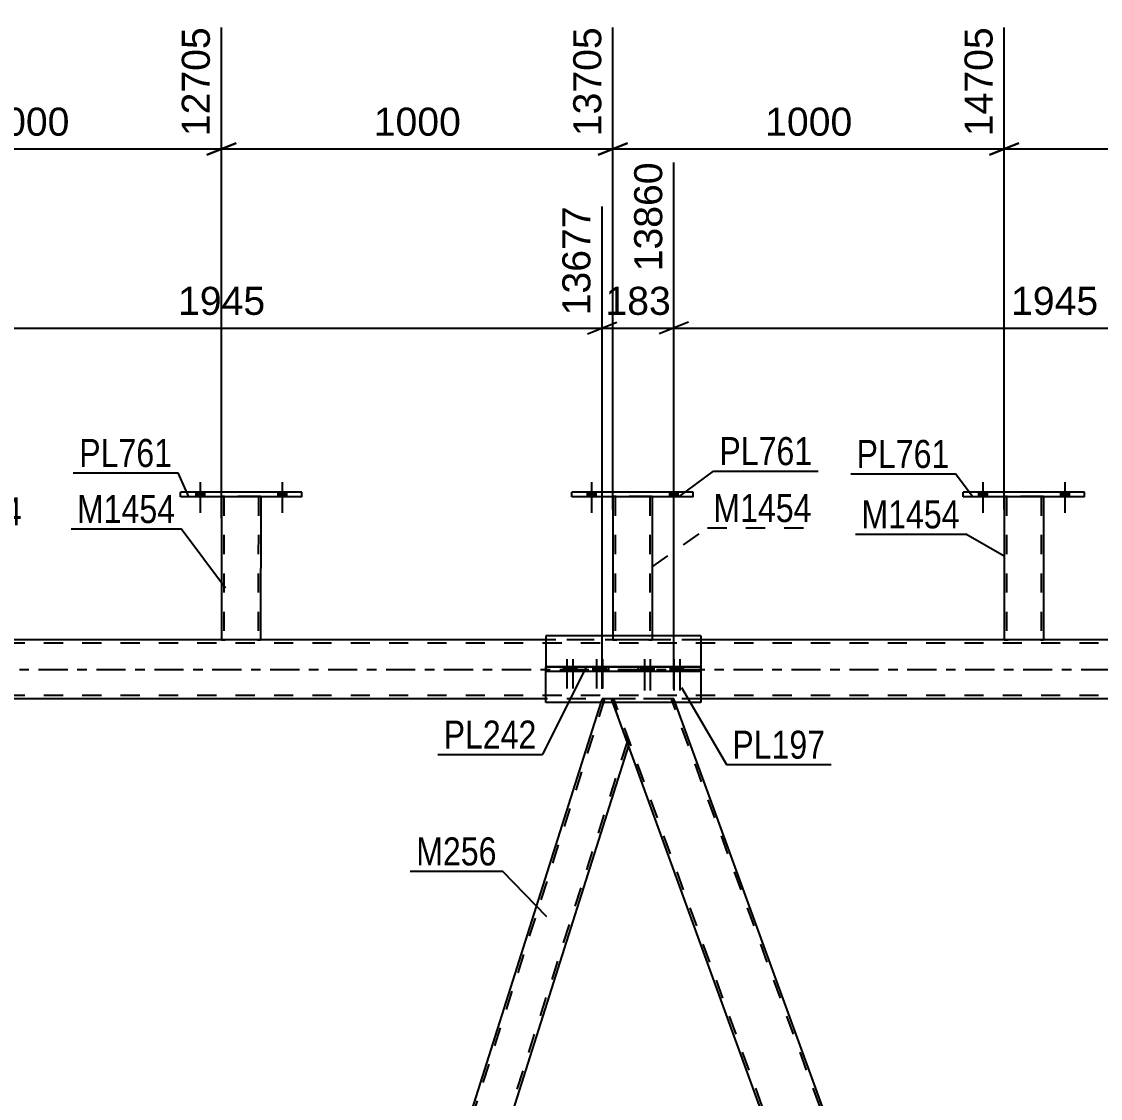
# Model space of a CAD drawing. Header units: millimetres. Extents: x -68 to 773, y -404 to 190.
# Drawn here: x 484 to 594.3, y -43.9 to 66.2 of the extents above; entities that cross this region are included whole.
import ezdxf

# ---------------------------------------------------------------- set-up
doc = ezdxf.new("R2010")
doc.units = ezdxf.units.MM
doc.linetypes.add('DXK_LINE_DOT2', pattern=[3.9198, 1.9599, -1.9599])
doc.linetypes.add('DXK_LINE_DOT3', pattern=[5.9187, 2.979, -0.9799, 0.9799, -0.9799])
doc.styles.add('Arial', font='ARIAL.TTF', dxfattribs={"height": 0.2})
doc.styles.add('Arial Narrow', font='ARIALN.TTF', dxfattribs={"height": 0.2})

# ---------------------------------------------------------------- blocks, each defined once
blk = doc.blocks.new('Bolt-318892922-3637 - 3449')
at = {"linetype": 'Continuous'}
for points in [[(540.12, 0.25), (539.4, 0.25), (539.4, -0.23), (540.12, -0.23)], [(540.72, 0.25), (540, 0.25), (540, -0.23), (540.72, -0.23)], [(543.13, 0.25), (542.41, 0.25), (542.41, -0.23), (543.13, -0.23)], [(543.74, 0.25), (543.02, 0.25), (543.02, -0.23), (543.74, -0.23)]]:
    blk.add_hatch(color=1, dxfattribs=at).paths.add_polyline_path(points)
at = {"color": 1, "linetype": 'Continuous'}
for p, q in [((539.4, 0.25), (539.4, -0.23)), ((539.76, 1.05), (539.76, -1.95)), ((540, 0.25), (540, -0.23)), ((540.12, 0.25), (540.12, -0.23)), ((540.36, 1.05), (540.36, -1.95)), ((540.72, 0.25), (540.72, -0.23)), ((542.41, 0.25), (542.41, -0.23)), ((542.77, 1.05), (542.77, -1.95)), ((543.02, 0.25), (543.02, -0.23)), ((543.13, 0.25), (543.13, -0.23)), ((543.38, 1.05), (543.38, -1.95)), ((543.74, 0.25), (543.74, -0.23))]:
    blk.add_line(p, q, dxfattribs=at)
blk = doc.blocks.new('Part-318892922-4132 - 3449')
at = {"color": 2, "linetype": 'Continuous'}
for p, q in [((544.46, 17.64), (544.45, 3.41)), ((548.46, 17.64), (548.45, 3.41))]:
    blk.add_line(p, q, dxfattribs=at)
at = {"color": 7, "linetype": 'DXK_LINE_DOT2'}
for p, q in [((544.46, 17.65), (544.46, 17.65)), ((544.46, 17.65), (544.46, 17.64)), ((544.46, 17.64), (544.46, 17.65)), ((544.49, 17.65), (544.46, 17.65)), ((544.46, 17.65), (544.49, 17.65)), ((544.6, 17.65), (544.49, 17.65)), ((544.49, 17.65), (544.6, 17.65)), ((544.75, 17.65), (544.6, 17.65)), ((544.6, 17.65), (544.75, 17.65)), ((544.7, 17.65), (544.69, 3)), ((544.7, 17.65), (544.7, 17.65)), ((544.72, 17.65), (544.7, 17.65)), ((544.7, 17.65), (544.72, 17.65)), ((544.77, 17.65), (544.72, 17.65)), ((544.72, 17.65), (544.77, 17.65)), ((548.16, 17.65), (544.75, 17.65)), ((548.16, 17.65), (544.75, 17.65)), ((548.07, 17.65), (544.77, 17.65)), ((544.77, 17.65), (544.85, 17.65)), ((548.15, 17.65), (544.85, 17.65)), ((548.15, 17.65), (548.07, 17.65)), ((548.2, 17.65), (548.15, 17.65)), ((548.15, 17.65), (548.2, 17.65)), ((548.16, 17.65), (548.32, 17.65)), ((548.32, 17.65), (548.16, 17.65)), ((548.22, 17.65), (548.2, 17.65)), ((548.2, 17.65), (548.22, 17.65)), ((548.22, 17.65), (548.21, 3)), ((548.22, 17.65), (548.22, 17.65)), ((548.32, 17.65), (548.42, 17.65)), ((548.42, 17.65), (548.32, 17.65)), ((548.42, 17.65), (548.46, 17.65)), ((548.46, 17.65), (548.42, 17.65)), ((548.46, 17.65), (548.46, 17.65)), ((548.46, 17.65), (548.46, 17.64)), ((548.46, 17.64), (548.46, 17.65)), ((544.45, 3.41), (544.45, 3)), ((548.45, 3.41), (548.45, 3)), ((544.45, 3.01), (544.49, 3.01)), ((544.49, 3), (544.45, 3)), ((544.49, 3.01), (544.59, 3.01)), ((544.59, 3), (544.49, 3)), ((544.59, 3.01), (544.75, 3.01)), ((544.75, 3), (544.59, 3)), ((544.71, 3.01), (544.69, 3.01)), ((544.69, 3), (544.71, 3)), ((544.76, 3.01), (544.71, 3.01)), ((544.71, 3), (544.76, 3)), ((548.16, 3), (544.75, 3.01)), ((548.16, 3), (544.75, 3)), ((548.06, 3), (544.76, 3.01)), ((544.76, 3), (544.84, 3)), ((548.14, 3), (544.84, 3)), ((548.14, 3), (548.06, 3)), ((548.19, 3), (548.14, 3)), ((548.14, 3), (548.19, 3)), ((548.16, 3), (548.31, 3)), ((548.31, 3), (548.16, 3)), ((548.21, 3), (548.19, 3)), ((548.19, 3), (548.21, 3)), ((548.31, 3), (548.42, 3)), ((548.42, 3), (548.31, 3)), ((548.42, 3), (548.45, 3)), ((548.45, 3), (548.42, 3))]:
    blk.add_line(p, q, dxfattribs=at)
blk = doc.blocks.new('Bolt-318892922-3636 - 3449')
at = {"linetype": 'Continuous'}
for points in [[(548.03, 0.25), (547.31, 0.25), (547.31, -0.23), (548.03, -0.23)], [(548.63, 0.25), (547.91, 0.25), (547.91, -0.23), (548.63, -0.23)], [(551.04, 0.25), (550.32, 0.25), (550.32, -0.23), (551.04, -0.23)], [(551.64, 0.25), (550.92, 0.25), (550.92, -0.23), (551.64, -0.23)]]:
    blk.add_hatch(color=1, dxfattribs=at).paths.add_polyline_path(points)
at = {"color": 1, "linetype": 'Continuous'}
for p, q in [((547.31, 0.25), (547.31, -0.23)), ((547.67, 1.05), (547.67, -2.15)), ((547.91, 0.25), (547.91, -0.23)), ((548.03, 0.25), (548.03, -0.23)), ((548.27, 1.05), (548.27, -2.15)), ((548.63, 0.25), (548.63, -0.23)), ((550.32, 0.25), (550.32, -0.23)), ((550.68, 1.05), (550.68, -2.15)), ((550.92, 0.25), (550.92, -0.23)), ((551.04, 0.25), (551.04, -0.23)), ((551.28, 1.05), (551.28, -2.15)), ((551.64, 0.25), (551.64, -0.23))]:
    blk.add_line(p, q, dxfattribs=at)
blk = doc.blocks.new('Part-318892922-3670 - 3449')
at = {"color": 2, "linetype": 'Continuous'}
for p, q in [((537.59, 3.41), (537.59, 0.25)), ((553.45, 3.41), (537.59, 3.41)), ((553.45, 3.41), (553.45, 0.25)), ((537.59, -3.39), (537.59, -0.23)), ((553.45, -0.23), (553.45, -3.39)), ((553.45, -3.39), (537.59, -3.39))]:
    blk.add_line(p, q, dxfattribs=at)
at = {"color": 7, "linetype": 'DXK_LINE_DOT2'}
for p, q in [((537.59, -0.23), (537.59, 0.25)), ((553.45, -0.23), (553.45, 0.25))]:
    blk.add_line(p, q, dxfattribs=at)
blk = doc.blocks.new('Part-318892922-3675 - 3449')
at = {"color": 2, "linetype": 'Continuous'}
for p, q in [((553.45, 0.25), (537.59, 0.25)), ((537.59, 0.25), (544, 0.25)), ((537.59, 0.25), (537.59, -0.23)), ((544, 0.25), (547.04, 0.25)), ((544, 0.25), (544, -0.23)), ((547.04, 0.25), (553.45, 0.25)), ((547.04, 0.25), (547.04, -0.23)), ((553.45, 0.25), (553.45, -0.23)), ((544, -0.23), (537.59, -0.23)), ((547.04, -0.23), (544, -0.23)), ((553.45, -0.23), (547.04, -0.23))]:
    blk.add_line(p, q, dxfattribs=at)
at = {"color": 7, "linetype": 'DXK_LINE_DOT2'}
for p, q in [((537.59, 0.25), (537.59, 0.25)), ((537.59, 0.25), (537.59, 0.25)), ((553.45, 0.25), (553.45, 0.25)), ((553.45, 0.25), (553.45, 0.25)), ((553.45, -0.23), (537.59, -0.23))]:
    blk.add_line(p, q, dxfattribs=at)
blk = doc.blocks.new('Part-318892922-3787 - 3449')
at = {"color": 2, "linetype": 'Continuous'}
for p, q in [((504.46, 17.64), (504.45, 3)), ((508.46, 17.64), (508.45, 3)), ((504.49, 3), (504.45, 3)), ((504.59, 3), (504.49, 3)), ((504.75, 3), (504.59, 3)), ((508.16, 3), (504.75, 3)), ((508.31, 3), (508.16, 3)), ((508.42, 3), (508.31, 3)), ((508.45, 3), (508.42, 3))]:
    blk.add_line(p, q, dxfattribs=at)
at = {"color": 7, "linetype": 'DXK_LINE_DOT2'}
for p, q in [((504.46, 17.65), (504.46, 17.65)), ((504.46, 17.65), (504.46, 17.64)), ((504.46, 17.64), (504.46, 17.65)), ((504.49, 17.65), (504.46, 17.65)), ((504.46, 17.65), (504.49, 17.65)), ((504.6, 17.65), (504.49, 17.65)), ((504.49, 17.65), (504.6, 17.65)), ((504.75, 17.65), (504.6, 17.65)), ((504.6, 17.65), (504.75, 17.65)), ((504.7, 17.65), (504.69, 3)), ((504.7, 17.65), (504.7, 17.65)), ((504.72, 17.65), (504.7, 17.65)), ((504.7, 17.65), (504.72, 17.65)), ((504.77, 17.65), (504.72, 17.65)), ((504.72, 17.65), (504.77, 17.65)), ((508.16, 17.65), (504.75, 17.65)), ((508.16, 17.65), (504.75, 17.65)), ((508.07, 17.65), (504.77, 17.65)), ((504.77, 17.65), (504.85, 17.65)), ((508.15, 17.65), (504.85, 17.65)), ((508.15, 17.65), (508.07, 17.65)), ((508.2, 17.65), (508.15, 17.65)), ((508.15, 17.65), (508.2, 17.65)), ((508.16, 17.65), (508.32, 17.65)), ((508.32, 17.65), (508.16, 17.65)), ((508.22, 17.65), (508.2, 17.65)), ((508.2, 17.65), (508.22, 17.65)), ((508.22, 17.65), (508.21, 3)), ((508.22, 17.65), (508.22, 17.65)), ((508.32, 17.65), (508.42, 17.65)), ((508.42, 17.65), (508.32, 17.65)), ((508.42, 17.65), (508.46, 17.65)), ((508.46, 17.65), (508.42, 17.65)), ((508.46, 17.65), (508.46, 17.65)), ((508.46, 17.65), (508.46, 17.64)), ((508.46, 17.64), (508.46, 17.65)), ((504.45, 3.01), (504.49, 3.01)), ((504.49, 3.01), (504.59, 3.01)), ((504.59, 3.01), (504.75, 3.01)), ((504.69, 3.01), (504.71, 3.01)), ((504.69, 3), (504.71, 3)), ((508.06, 3), (504.71, 3.01)), ((504.71, 3), (504.75, 3)), ((508.21, 3), (504.75, 3.01)), ((504.75, 3), (504.76, 3)), ((504.76, 3), (504.84, 3)), ((508.14, 3), (504.84, 3)), ((508.14, 3), (508.06, 3)), ((508.19, 3), (508.14, 3)), ((508.14, 3), (508.19, 3)), ((508.21, 3), (508.19, 3)), ((508.19, 3), (508.21, 3)), ((508.21, 3), (508.31, 3)), ((508.31, 3), (508.42, 3)), ((508.42, 3), (508.45, 3))]:
    blk.add_line(p, q, dxfattribs=at)
blk = doc.blocks.new('Part-318892922-4169 - 3449')
at = {"color": 2, "linetype": 'Continuous'}
for p, q in [((580.25, 17.64), (580.25, 18.12)), ((592.65, 18.12), (580.25, 18.12)), ((592.65, 17.64), (580.25, 17.64)), ((592.65, 17.64), (592.65, 18.12))]:
    blk.add_line(p, q, dxfattribs=at)
blk = doc.blocks.new('Part-318892922-3935 - 3449')
at = {"color": 7, "linetype": 'DXK_LINE_DOT2'}
for p, q in [((672.49, 2.68), (12.26, 2.68)), ((671.89, 3), (27.67, 3)), ((553.45, 3), (537.59, 3)), ((672.49, -2.68), (12.26, -2.68)), ((553.45, -3), (537.59, -3))]:
    blk.add_line(p, q, dxfattribs=at)
at = {"color": 2, "linetype": 'Continuous'}
for p, q in [((537.59, 3), (469.19, 3)), ((622.73, 3), (553.45, 3)), ((537.59, -3), (469.19, -3)), ((622.73, -3), (553.45, -3))]:
    blk.add_line(p, q, dxfattribs=at)
at = {"color": 7, "linetype": 'DXK_LINE_DOT3'}
blk.add_line((12.26, 0), (682.49, 0), dxfattribs=at)
blk = doc.blocks.new('Part-318892922-3971 - 3449')
at = {"color": 7, "linetype": 'DXK_LINE_DOT2'}
for p, q in [((543.61, -3), (507.26, -117.6)), ((543.35, -3), (543.23, -3.39)), ((544.3, -3), (543.35, -3)), ((544.3, -3), (546.04, -7.77)), ((545.9, -7.4), (509.56, -122))]:
    blk.add_line(p, q, dxfattribs=at)
at = {"color": 2, "linetype": 'Continuous'}
for p, q in [((543.23, -3.39), (507.13, -117.23)), ((546.04, -7.77), (509.94, -121.59))]:
    blk.add_line(p, q, dxfattribs=at)
blk = doc.blocks.new('Bolt-318892922-4020 - 3449')
at = {"linetype": 'Continuous'}
for points in [[(501.82, 17.64), (502.7, 17.64), (502.7, 18.12), (501.82, 18.12)], [(510.22, 17.64), (511.1, 17.64), (511.1, 18.12), (510.22, 18.12)]]:
    blk.add_hatch(color=1, dxfattribs=at).paths.add_polyline_path(points)
at = {"color": 1, "linetype": 'Continuous'}
for p, q in [((502.26, 19.12), (502.26, 16)), ((510.66, 19.12), (510.66, 16)), ((501.82, 18.12), (501.82, 17.64)), ((502.7, 18.12), (502.7, 17.64)), ((510.22, 18.12), (510.22, 17.64)), ((511.1, 18.12), (511.1, 17.64))]:
    blk.add_line(p, q, dxfattribs=at)
blk = doc.blocks.new('Part-318892922-4101 - 3449')
at = {"color": 7, "linetype": 'DXK_LINE_DOT2'}
for p, q in [((550.69, -3), (544.3, -3)), ((544.44, -3.39), (544.3, -3)), ((587.87, -122), (544.56, -3)), ((593.74, -122), (550.43, -3)), ((550.83, -3.39), (550.69, -3))]:
    blk.add_line(p, q, dxfattribs=at)
at = {"color": 2, "linetype": 'Continuous'}
for p, q in [((587.47, -121.59), (544.44, -3.39)), ((593.85, -121.59), (550.83, -3.39))]:
    blk.add_line(p, q, dxfattribs=at)
blk = doc.blocks.new('Part-318892922-4122 - 3449')
at = {"color": 7, "linetype": 'DXK_LINE_DOT2'}
for p, q in [((584.45, 17.65), (584.45, 17.65)), ((584.45, 17.65), (584.45, 17.64)), ((584.45, 17.64), (584.45, 17.65)), ((584.49, 17.65), (584.45, 17.65)), ((584.45, 17.65), (584.49, 17.65)), ((584.59, 17.65), (584.49, 17.65)), ((584.49, 17.65), (584.59, 17.65)), ((584.75, 17.65), (584.59, 17.65)), ((584.59, 17.65), (584.75, 17.65)), ((584.69, 17.65), (584.69, 17.65)), ((584.69, 17.65), (584.69, 3)), ((584.71, 17.65), (584.69, 17.65)), ((584.69, 17.65), (584.71, 17.65)), ((584.76, 17.65), (584.71, 17.65)), ((584.71, 17.65), (584.76, 17.65)), ((588.16, 17.65), (584.75, 17.65)), ((588.16, 17.65), (584.75, 17.65)), ((588.06, 17.65), (584.76, 17.65)), ((584.76, 17.65), (584.84, 17.65)), ((588.14, 17.65), (584.84, 17.65)), ((588.14, 17.65), (588.06, 17.65)), ((588.19, 17.65), (588.14, 17.65)), ((588.14, 17.65), (588.19, 17.65)), ((588.16, 17.65), (588.31, 17.65)), ((588.31, 17.65), (588.16, 17.65)), ((588.21, 17.65), (588.19, 17.65)), ((588.19, 17.65), (588.21, 17.65)), ((588.21, 17.65), (588.21, 17.65)), ((588.21, 17.65), (588.21, 3)), ((588.31, 17.65), (588.42, 17.65)), ((588.42, 17.65), (588.31, 17.65)), ((588.42, 17.65), (588.45, 17.65)), ((588.45, 17.65), (588.42, 17.65)), ((588.45, 17.65), (588.45, 17.65)), ((588.45, 17.65), (588.45, 17.64)), ((588.45, 17.64), (588.45, 17.65)), ((584.45, 3.01), (584.48, 3.01)), ((584.48, 3.01), (584.59, 3.01)), ((584.59, 3.01), (584.74, 3.01)), ((584.69, 3.01), (584.71, 3.01)), ((584.69, 3), (584.71, 3)), ((588.06, 3), (584.71, 3.01)), ((584.71, 3), (584.74, 3)), ((588.21, 3), (584.74, 3.01)), ((584.74, 3), (584.76, 3)), ((584.76, 3), (584.84, 3)), ((588.14, 3), (584.84, 3)), ((588.14, 3), (588.06, 3)), ((588.19, 3), (588.14, 3)), ((588.14, 3), (588.19, 3)), ((588.21, 3), (588.19, 3)), ((588.19, 3), (588.21, 3)), ((588.21, 3), (588.31, 3)), ((588.31, 3), (588.41, 3)), ((588.41, 3), (588.45, 3))]:
    blk.add_line(p, q, dxfattribs=at)
at = {"color": 2, "linetype": 'Continuous'}
for p, q in [((584.45, 17.64), (584.45, 3)), ((588.45, 17.64), (588.45, 3)), ((584.48, 3), (584.45, 3)), ((584.59, 3), (584.48, 3)), ((584.74, 3), (584.59, 3)), ((588.15, 3), (584.74, 3)), ((588.31, 3), (588.15, 3)), ((588.41, 3), (588.31, 3)), ((588.45, 3), (588.41, 3))]:
    blk.add_line(p, q, dxfattribs=at)
blk = doc.blocks.new('Part-318892922-4127 - 3449')
at = {"color": 2, "linetype": 'Continuous'}
for p, q in [((540.26, 17.64), (540.26, 18.12)), ((552.66, 18.12), (540.26, 18.12)), ((552.66, 17.64), (540.26, 17.64)), ((552.66, 17.64), (552.66, 18.12))]:
    blk.add_line(p, q, dxfattribs=at)
blk = doc.blocks.new('Part-318892922-4137 - 3449')
at = {"color": 2, "linetype": 'Continuous'}
for p, q in [((500.26, 17.64), (500.26, 18.12)), ((512.66, 18.12), (500.26, 18.12)), ((512.66, 17.64), (500.26, 17.64)), ((512.66, 17.64), (512.66, 18.12))]:
    blk.add_line(p, q, dxfattribs=at)
blk = doc.blocks.new('Bolt-318892922-4170 - 3449')
at = {"linetype": 'Continuous'}
for points in [[(501.82, 17.64), (502.7, 17.64), (502.7, 18.12), (501.82, 18.12)], [(510.22, 17.64), (511.1, 17.64), (511.1, 18.12), (510.22, 18.12)]]:
    blk.add_hatch(color=1, dxfattribs=at).paths.add_polyline_path(points)
at = {"color": 1, "linetype": 'Continuous'}
for p, q in [((502.26, 19.12), (502.26, 16)), ((510.66, 19.12), (510.66, 16)), ((501.82, 18.12), (501.82, 17.64)), ((502.7, 18.12), (502.7, 17.64)), ((510.22, 18.12), (510.22, 17.64)), ((511.1, 18.12), (511.1, 17.64))]:
    blk.add_line(p, q, dxfattribs=at)
blk = doc.blocks.new('Bolt-318892922-4171 - 3449')
at = {"linetype": 'Continuous'}
for points in [[(541.82, 17.64), (542.7, 17.64), (542.7, 18.12), (541.82, 18.12)], [(550.22, 17.64), (551.1, 17.64), (551.1, 18.12), (550.22, 18.12)]]:
    blk.add_hatch(color=1, dxfattribs=at).paths.add_polyline_path(points)
at = {"color": 1, "linetype": 'Continuous'}
for p, q in [((542.26, 19.12), (542.26, 16)), ((550.66, 19.12), (550.66, 16)), ((541.82, 18.12), (541.82, 17.64)), ((542.7, 18.12), (542.7, 17.64)), ((550.22, 18.12), (550.22, 17.64)), ((551.1, 18.12), (551.1, 17.64))]:
    blk.add_line(p, q, dxfattribs=at)
blk = doc.blocks.new('Bolt-318892922-4172 - 3449')
at = {"linetype": 'Continuous'}
for points in [[(541.82, 17.64), (542.7, 17.64), (542.7, 18.12), (541.82, 18.12)], [(550.22, 17.64), (551.1, 17.64), (551.1, 18.12), (550.22, 18.12)]]:
    blk.add_hatch(color=1, dxfattribs=at).paths.add_polyline_path(points)
at = {"color": 1, "linetype": 'Continuous'}
for p, q in [((542.26, 19.12), (542.26, 16)), ((550.66, 19.12), (550.66, 16)), ((541.82, 18.12), (541.82, 17.64)), ((542.7, 18.12), (542.7, 17.64)), ((550.22, 18.12), (550.22, 17.64)), ((551.1, 18.12), (551.1, 17.64))]:
    blk.add_line(p, q, dxfattribs=at)
blk = doc.blocks.new('Bolt-318892922-4173 - 3449')
at = {"linetype": 'Continuous'}
for points in [[(581.81, 17.64), (582.69, 17.64), (582.69, 18.12), (581.81, 18.12)], [(590.21, 17.64), (591.09, 17.64), (591.09, 18.12), (590.21, 18.12)]]:
    blk.add_hatch(color=1, dxfattribs=at).paths.add_polyline_path(points)
at = {"color": 1, "linetype": 'Continuous'}
for p, q in [((582.25, 19.12), (582.25, 16)), ((590.65, 19.12), (590.65, 16)), ((581.81, 18.12), (581.81, 17.64)), ((582.69, 18.12), (582.69, 17.64)), ((590.21, 18.12), (590.21, 17.64)), ((591.09, 18.12), (591.09, 17.64))]:
    blk.add_line(p, q, dxfattribs=at)
blk = doc.blocks.new('Bolt-318892922-4174 - 3449')
at = {"linetype": 'Continuous'}
for points in [[(581.81, 17.64), (582.69, 17.64), (582.69, 18.12), (581.81, 18.12)], [(590.21, 17.64), (591.09, 17.64), (591.09, 18.12), (590.21, 18.12)]]:
    blk.add_hatch(color=1, dxfattribs=at).paths.add_polyline_path(points)
at = {"color": 1, "linetype": 'Continuous'}
for p, q in [((582.25, 19.12), (582.25, 16)), ((590.65, 19.12), (590.65, 16)), ((581.81, 18.12), (581.81, 17.64)), ((582.69, 18.12), (582.69, 17.64)), ((590.21, 18.12), (590.21, 17.64)), ((591.09, 18.12), (591.09, 17.64))]:
    blk.add_line(p, q, dxfattribs=at)
blk = doc.blocks.new('StraightDimension-318892922-4365 - 3449')
at = {"color": 7, "linetype": 'Continuous'}
for p, q in [((550.69, -2), (550.69, 51.79)), ((543.35, -2), (543.35, 47.29)), ((541.85, 34.28), (544.85, 35.48)), ((552.19, 35.48), (549.19, 34.28)), ((543.35, 34.88), (550.69, 34.88))]:
    blk.add_line(p, q, dxfattribs=at)
at = {"color": 0}
blk.add_wipeout([(550.96, 35.63), (550.96, 39.83), (543.09, 39.83), (543.09, 35.63)], dxfattribs=at)
at = {"color": 3, "style": 'Arial'}
blk.add_text('183', height=2.865, dxfattribs=at).set_placement((543.69, 36.23))
at = {"color": 0, "linetype": 'Continuous'}
blk.add_wipeout([(550.09, 52.39), (545.89, 52.39), (545.89, 40.08), (550.09, 40.08)], dxfattribs=at)
at = {"color": 3, "linetype": 'Continuous', "style": 'Arial'}
blk.add_text('13860', height=2.865, rotation=90.0002, dxfattribs=at).set_placement((549.49, 40.68))
blk = doc.blocks.new('StraightDimension-318892922-4384 - 3449')
at = {"color": 7, "linetype": 'Continuous'}
for p, q in [((465.55, -2), (465.55, 51.79)), ((543.35, -2), (543.35, 47.29)), ((467.05, 35.48), (464.05, 34.28)), ((541.85, 34.28), (544.85, 35.48)), ((465.55, 34.88), (543.35, 34.88))]:
    blk.add_line(p, q, dxfattribs=at)
at = {"color": 0}
blk.add_wipeout([(509.5, 35.63), (509.5, 39.83), (499.41, 39.83), (499.41, 35.63)], dxfattribs=at)
at = {"color": 3, "style": 'Arial'}
blk.add_text('1945', height=2.865, dxfattribs=at).set_placement((500.01, 36.23))
at = {"color": 0, "linetype": 'Continuous'}
blk.add_wipeout([(542.75, 47.89), (538.55, 47.89), (538.55, 35.58), (542.75, 35.58)], dxfattribs=at)
at = {"color": 3, "linetype": 'Continuous', "style": 'Arial'}
blk.add_text('13677', height=2.865, rotation=90.0002, dxfattribs=at).set_placement((542.15, 36.18))
blk = doc.blocks.new('StraightDimension-318892922-4881 - 3449')
at = {"color": 7, "linetype": 'Continuous'}
for p, q in [((464.45, 15.44), (464.45, 65.6)), ((504.46, 15.44), (504.46, 65.6)), ((465.95, 53.79), (462.95, 52.59)), ((464.45, 53.19), (504.46, 53.19)), ((502.96, 52.59), (505.96, 53.79))]:
    blk.add_line(p, q, dxfattribs=at)
at = {"color": 0}
blk.add_wipeout([(489.5, 53.94), (489.5, 58.14), (479.41, 58.14), (479.41, 53.94)], dxfattribs=at)
at = {"color": 3, "style": 'Arial'}
blk.add_text('1000', height=2.865, dxfattribs=at).set_placement((480.01, 54.54))
at = {"color": 0, "linetype": 'Continuous'}
blk.add_wipeout([(503.86, 66.2), (499.66, 66.2), (499.66, 53.89), (503.86, 53.89)], dxfattribs=at)
at = {"color": 3, "linetype": 'Continuous', "style": 'Arial'}
blk.add_text('12705', height=2.865, rotation=90.0002, dxfattribs=at).set_placement((503.26, 54.49))
blk = doc.blocks.new('StraightDimension-318892922-4911 - 3449')
at = {"color": 7, "linetype": 'Continuous'}
for p, q in [((584.45, 16.33), (584.45, 65.6)), ((624.45, 16.33), (624.45, 65.6)), ((585.95, 53.79), (582.95, 52.59)), ((584.45, 53.19), (624.45, 53.19)), ((622.95, 52.59), (625.95, 53.79))]:
    blk.add_line(p, q, dxfattribs=at)
at = {"color": 0}
blk.add_wipeout([(609.5, 53.94), (609.5, 58.14), (599.4, 58.14), (599.4, 53.94)], dxfattribs=at)
at = {"color": 3, "style": 'Arial'}
blk.add_text('1000', height=2.865, dxfattribs=at).set_placement((600, 54.54))
at = {"color": 0, "linetype": 'Continuous'}
blk.add_wipeout([(623.85, 66.2), (619.65, 66.2), (619.65, 53.89), (623.85, 53.89)], dxfattribs=at)
at = {"color": 3, "linetype": 'Continuous', "style": 'Arial'}
blk.add_text('15705', height=2.865, rotation=90.0002, dxfattribs=at).set_placement((623.25, 54.49))
blk = doc.blocks.new('StraightDimension-318892922-4346 - 3449')
at = {"color": 7, "linetype": 'Continuous'}
for p, q in [((550.69, -2), (550.69, 51.79)), ((628.49, -2), (628.49, 47.29)), ((552.19, 35.48), (549.19, 34.28)), ((626.99, 34.28), (629.99, 35.48)), ((550.69, 34.88), (628.49, 34.88))]:
    blk.add_line(p, q, dxfattribs=at)
at = {"color": 0}
blk.add_wipeout([(594.63, 35.63), (594.63, 39.83), (584.54, 39.83), (584.54, 35.63)], dxfattribs=at)
at = {"color": 3, "style": 'Arial'}
blk.add_text('1945', height=2.865, dxfattribs=at).set_placement((585.14, 36.23))
at = {"color": 0, "linetype": 'Continuous'}
blk.add_wipeout([(627.89, 47.89), (623.69, 47.89), (623.69, 35.58), (627.89, 35.58)], dxfattribs=at)
at = {"color": 3, "linetype": 'Continuous', "style": 'Arial'}
blk.add_text('15805', height=2.865, rotation=90.0002, dxfattribs=at).set_placement((627.29, 36.18))
blk = doc.blocks.new('StraightDimension-318892922-4901 - 3449')
at = {"color": 7, "linetype": 'Continuous'}
for p, q in [((544.46, 16.33), (544.46, 65.6)), ((584.45, 16.33), (584.45, 65.6)), ((545.96, 53.79), (542.96, 52.59)), ((544.46, 53.19), (584.45, 53.19)), ((582.95, 52.59), (585.95, 53.79))]:
    blk.add_line(p, q, dxfattribs=at)
at = {"color": 0}
blk.add_wipeout([(569.5, 53.94), (569.5, 58.14), (559.41, 58.14), (559.41, 53.94)], dxfattribs=at)
at = {"color": 3, "style": 'Arial'}
blk.add_text('1000', height=2.865, dxfattribs=at).set_placement((560.01, 54.54))
at = {"color": 0, "linetype": 'Continuous'}
blk.add_wipeout([(583.85, 66.2), (579.65, 66.2), (579.65, 53.89), (583.85, 53.89)], dxfattribs=at)
at = {"color": 3, "linetype": 'Continuous', "style": 'Arial'}
blk.add_text('14705', height=2.865, rotation=90.0002, dxfattribs=at).set_placement((583.25, 54.49))
blk = doc.blocks.new('StraightDimension-318892922-4891 - 3449')
at = {"color": 7, "linetype": 'Continuous'}
for p, q in [((504.46, 15.44), (504.46, 65.6)), ((544.46, 16.33), (544.46, 65.6)), ((505.96, 53.79), (502.96, 52.59)), ((504.46, 53.19), (544.46, 53.19)), ((542.96, 52.59), (545.96, 53.79))]:
    blk.add_line(p, q, dxfattribs=at)
at = {"color": 0}
blk.add_wipeout([(529.5, 53.94), (529.5, 58.14), (519.41, 58.14), (519.41, 53.94)], dxfattribs=at)
at = {"color": 3, "style": 'Arial'}
blk.add_text('1000', height=2.865, dxfattribs=at).set_placement((520.01, 54.54))
at = {"color": 0, "linetype": 'Continuous'}
blk.add_wipeout([(543.86, 66.2), (539.66, 66.2), (539.66, 53.89), (543.86, 53.89)], dxfattribs=at)
at = {"color": 3, "linetype": 'Continuous', "style": 'Arial'}
blk.add_text('13705', height=2.865, rotation=90.0002, dxfattribs=at).set_placement((543.26, 54.49))
blk = doc.blocks.new('Mark-318892922-3671 - 3449')
at = {"color": 30, "linetype": 'Continuous'}
for p in [(541.73, 0.25), (526.55, -8.7)]:
    blk.add_line(p, (537.26, -8.7), dxfattribs=at)
at = {"color": 0}
blk.add_wipeout([(536.66, -8.1), (536.66, -5.1), (527.15, -5.1), (527.15, -8.1)], dxfattribs=at)
blk.add_wipeout([(536.66, -8.1), (536.66, -5.1), (527.15, -5.1), (527.15, -8.1)], dxfattribs=at)
at = {"color": 3, "style": 'Arial Narrow'}
blk.add_text('PL242', height=2.863, dxfattribs=at).set_placement((527.15, -8.1))
blk = doc.blocks.new('Mark-318892922-3666 - 3449')
at = {"color": 30, "linetype": 'Continuous'}
for p, q in [((551.46, -1.86), (556.05, -9.73)), ((556.05, -9.73), (566.75, -9.73))]:
    blk.add_line(p, q, dxfattribs=at)
at = {"color": 0}
blk.add_wipeout([(566.15, -9.13), (566.15, -6.13), (556.65, -6.13), (556.65, -9.13)], dxfattribs=at)
blk.add_wipeout([(566.15, -9.13), (566.15, -6.13), (556.65, -6.13), (556.65, -9.13)], dxfattribs=at)
at = {"color": 3, "style": 'Arial Narrow'}
blk.add_text('PL197', height=2.863, dxfattribs=at).set_placement((556.65, -9.13))
blk = doc.blocks.new('Mark-318892922-3783 - 3449')
at = {"color": 30, "linetype": 'Continuous'}
for p in [(489.08, 14.35), (504.87, 8.29)]:
    blk.add_line(p, (500.33, 14.35), dxfattribs=at)
at = {"color": 0}
blk.add_wipeout([(499.73, 14.95), (499.73, 17.95), (489.68, 17.95), (489.68, 14.95)], dxfattribs=at)
blk.add_wipeout([(499.73, 14.95), (499.73, 17.95), (489.68, 17.95), (489.68, 14.95)], dxfattribs=at)
at = {"color": 3, "style": 'Arial Narrow'}
blk.add_text('M1454', height=2.863, dxfattribs=at).set_placement((489.68, 14.95))
blk = doc.blocks.new('Mark-318892922-3793 - 3449')
at = {"color": 30, "linetype": 'DXK_LINE_DOT2'}
for p, q in [((468.45, 10.93), (473.41, 14.13)), ((473.41, 14.13), (484.66, 14.13))]:
    blk.add_line(p, q, dxfattribs=at)
at = {"color": 0}
blk.add_wipeout([(484.06, 14.73), (484.06, 17.73), (474.01, 17.73), (474.01, 14.73)], dxfattribs=at)
blk.add_wipeout([(484.06, 14.73), (484.06, 17.73), (474.01, 17.73), (474.01, 14.73)], dxfattribs=at)
at = {"color": 3, "style": 'Arial Narrow'}
blk.add_text('M1454', height=2.863, dxfattribs=at).set_placement((474.01, 14.73))
blk = doc.blocks.new('Mark-318892922-4165 - 3449')
at = {"color": 30, "linetype": 'Continuous'}
for p in [(568.75, 19.98), (581.18, 17.71)]:
    blk.add_line(p, (579.46, 19.98), dxfattribs=at)
at = {"color": 0}
blk.add_wipeout([(578.86, 20.58), (578.86, 23.58), (569.35, 23.58), (569.35, 20.58)], dxfattribs=at)
blk.add_wipeout([(578.86, 20.58), (578.86, 23.58), (569.35, 23.58), (569.35, 20.58)], dxfattribs=at)
at = {"color": 3, "style": 'Arial Narrow'}
blk.add_text('PL761', height=2.863, dxfattribs=at).set_placement((569.35, 20.58))
blk = doc.blocks.new('Mark-318892922-3967 - 3449')
at = {"color": 30, "linetype": 'Continuous'}
for p in [(523.75, -20.64), (537.71, -25.29)]:
    blk.add_line(p, (533.17, -20.64), dxfattribs=at)
at = {"color": 0}
blk.add_wipeout([(532.57, -20.04), (532.57, -17.04), (524.35, -17.04), (524.35, -20.04)], dxfattribs=at)
blk.add_wipeout([(532.57, -20.04), (532.57, -17.04), (524.35, -17.04), (524.35, -20.04)], dxfattribs=at)
at = {"color": 3, "style": 'Arial Narrow'}
blk.add_text('M256', height=2.863, dxfattribs=at).set_placement((524.35, -20.04))
blk = doc.blocks.new('Mark-318892922-4118 - 3449')
at = {"color": 30, "linetype": 'Continuous'}
for p in [(569.25, 13.81), (584.45, 11.57)]:
    blk.add_line(p, (580.51, 13.81), dxfattribs=at)
at = {"color": 0}
blk.add_wipeout([(579.91, 14.41), (579.91, 17.41), (569.85, 17.41), (569.85, 14.41)], dxfattribs=at)
blk.add_wipeout([(579.91, 14.41), (579.91, 17.41), (569.85, 17.41), (569.85, 14.41)], dxfattribs=at)
at = {"color": 3, "style": 'Arial Narrow'}
blk.add_text('M1454', height=2.863, dxfattribs=at).set_placement((569.85, 14.41))
blk = doc.blocks.new('Mark-318892922-4123 - 3449')
at = {"color": 30, "linetype": 'Continuous'}
for p, q in [((551.2, 17.64), (554.73, 20.27)), ((554.73, 20.27), (565.44, 20.27))]:
    blk.add_line(p, q, dxfattribs=at)
at = {"color": 0}
blk.add_wipeout([(564.84, 20.87), (564.84, 23.87), (555.33, 23.87), (555.33, 20.87)], dxfattribs=at)
blk.add_wipeout([(564.84, 20.87), (564.84, 23.87), (555.33, 23.87), (555.33, 20.87)], dxfattribs=at)
at = {"color": 3, "style": 'Arial Narrow'}
blk.add_text('PL761', height=2.863, dxfattribs=at).set_placement((555.33, 20.87))
blk = doc.blocks.new('Mark-318892922-4128 - 3449')
at = {"color": 30, "linetype": 'DXK_LINE_DOT2'}
for p, q in [((548.45, 10.48), (554.12, 14.45)), ((554.12, 14.45), (565.37, 14.45))]:
    blk.add_line(p, q, dxfattribs=at)
at = {"color": 0}
blk.add_wipeout([(564.77, 15.05), (564.77, 18.05), (554.72, 18.05), (554.72, 15.05)], dxfattribs=at)
blk.add_wipeout([(564.77, 15.05), (564.77, 18.05), (554.72, 18.05), (554.72, 15.05)], dxfattribs=at)
at = {"color": 3, "style": 'Arial Narrow'}
blk.add_text('M1454', height=2.863, dxfattribs=at).set_placement((554.72, 15.05))
blk = doc.blocks.new('Mark-318892922-4133 - 3449')
at = {"color": 30, "linetype": 'Continuous'}
for p in [(489.31, 20.08), (501.11, 17.64)]:
    blk.add_line(p, (500.01, 20.08), dxfattribs=at)
at = {"color": 0}
blk.add_wipeout([(499.41, 20.68), (499.41, 23.68), (489.91, 23.68), (489.91, 20.68)], dxfattribs=at)
blk.add_wipeout([(499.41, 20.68), (499.41, 23.68), (489.91, 23.68), (489.91, 20.68)], dxfattribs=at)
at = {"color": 3, "style": 'Arial Narrow'}
blk.add_text('PL761', height=2.863, dxfattribs=at).set_placement((489.91, 20.68))

msp = doc.modelspace()

# ---------------------------------------------------------------- block references
for name in ['Bolt-318892922-4020 - 3449', 'Bolt-318892922-4170 - 3449', 'Bolt-318892922-4171 - 3449', 'Bolt-318892922-4172 - 3449', 'Bolt-318892922-4173 - 3449', 'Bolt-318892922-4174 - 3449', 'Part-318892922-4137 - 3449', 'Part-318892922-3787 - 3449', 'Part-318892922-4127 - 3449', 'Part-318892922-4132 - 3449', 'Part-318892922-4169 - 3449', 'Part-318892922-4122 - 3449', 'Part-318892922-3670 - 3449', 'Part-318892922-3935 - 3449', 'Part-318892922-3675 - 3449', 'Bolt-318892922-3637 - 3449', 'Bolt-318892922-3636 - 3449', 'Part-318892922-3971 - 3449', 'Part-318892922-4101 - 3449']:
    msp.add_blockref(name, (0, 0))

# ---------------------------------------------------------------- next in the draw order: block references
for name in ['StraightDimension-318892922-4911 - 3449', 'StraightDimension-318892922-4365 - 3449', 'Mark-318892922-3967 - 3449']:
    msp.add_blockref(name, (0, 0))

# ---------------------------------------------------------------- next in the draw order: block references
for name in ['StraightDimension-318892922-4384 - 3449', 'StraightDimension-318892922-4346 - 3449']:
    msp.add_blockref(name, (0, 0))

# ---------------------------------------------------------------- next in the draw order: block references
for name in ['StraightDimension-318892922-4881 - 3449', 'StraightDimension-318892922-4901 - 3449', 'Mark-318892922-3671 - 3449', 'Mark-318892922-3666 - 3449']:
    msp.add_blockref(name, (0, 0))

# ---------------------------------------------------------------- next in the draw order: block references
for name in ['StraightDimension-318892922-4891 - 3449', 'Mark-318892922-4123 - 3449', 'Mark-318892922-4165 - 3449', 'Mark-318892922-3793 - 3449']:
    msp.add_blockref(name, (0, 0))

# ---------------------------------------------------------------- next in the draw order: block references
for name in ['Mark-318892922-3783 - 3449', 'Mark-318892922-4128 - 3449', 'Mark-318892922-4118 - 3449']:
    msp.add_blockref(name, (0, 0))

# ---------------------------------------------------------------- next in the draw order: block references
msp.add_blockref('Mark-318892922-4133 - 3449', (0, 0))

doc.saveas('drawing.dxf')
